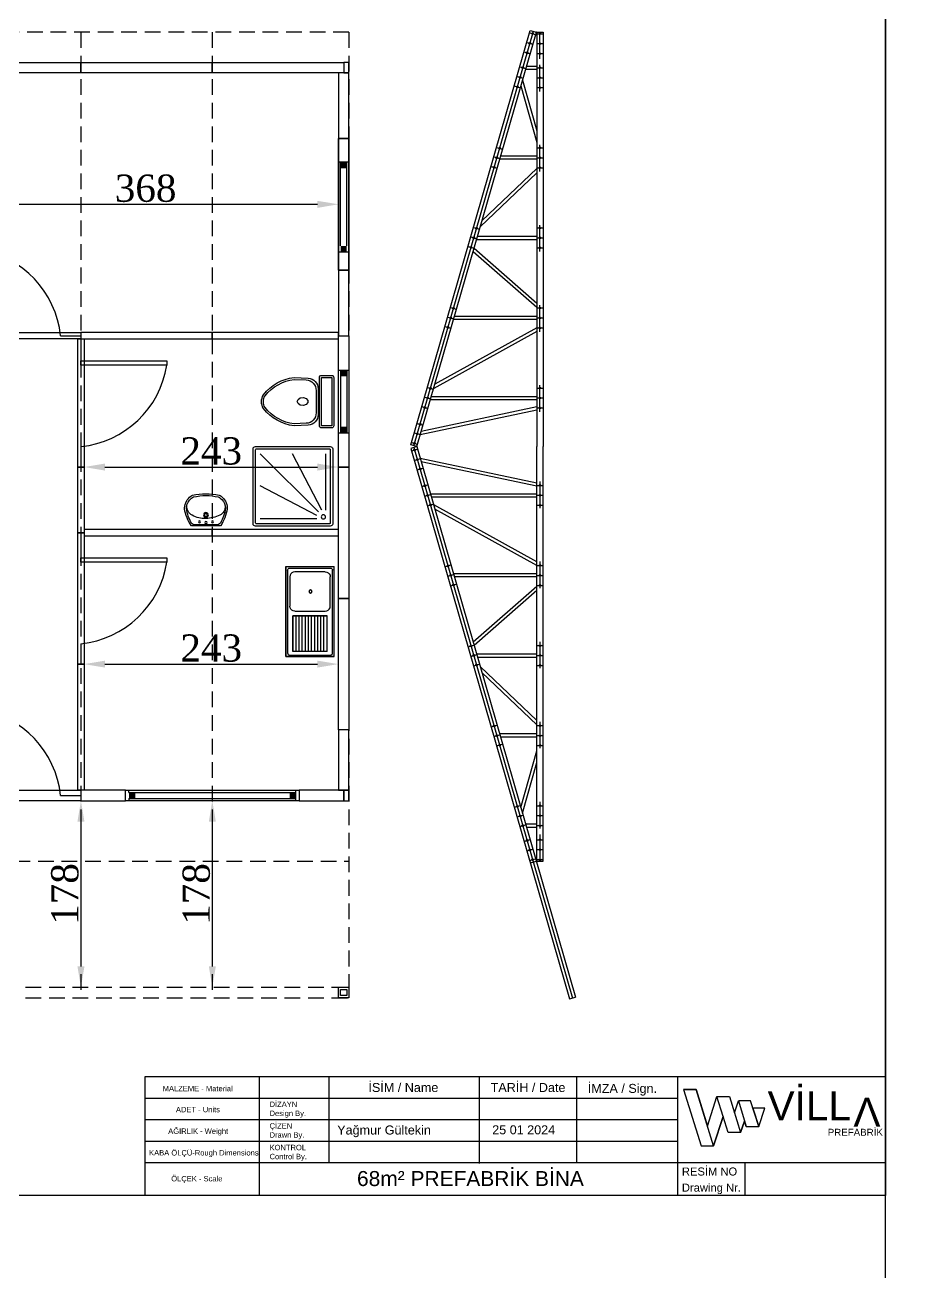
# Model space of a CAD drawing. Header units: millimetres. Extents: x 204298 to 220821, y -217696 to -203281.
# Drawn here: x 209101 to 209951, y -207089 to -205897 of the extents above; entities that cross this region are included whole.
import ezdxf
from ezdxf.enums import TextEntityAlignment as Align

# ---------------------------------------------------------------- set-up
doc = ezdxf.new("R2010")
doc.units = ezdxf.units.MM
doc.header["$MEASUREMENT"] = 0
doc.linetypes.add('DASHED', pattern=[0.75, 0.5, -0.25])
for name, color, linetype in [('1', 250, 'Continuous'), ('Block1', 255, 'Continuous'), ('DUVAR', 7, 'Continuous'), ('KAPI-PEN', 3, 'Continuous'), ('PANO', 11, 'Continuous'), ('TEFRIS', 4, 'Continuous'), ('ZEMİN', 191, 'Continuous'), ('ÖLÇÜLENDİRME', 121, 'Continuous')]:
    doc.layers.add(name, color=color, linetype=linetype)
doc.styles.add('133', font='times.ttf')
doc.styles.get("Standard").update_dxf_attribs({"font": 'arial.ttf'})
doc.dimstyles.new('MAKAS', dxfattribs={"dimscale": 20, "dimtxt": 1.3, "dimasz": 1, "dimexe": 0.3, "dimexo": 0.3, "dimgap": 0.1, "dimtad": 1, "dimrnd": 1, "dimzin": 12, "dimdsep": 46, "dimlunit": 6, "dimtxsty": '133', "dimcen": 0.8, "dimdle": 0.0005, "dimclrd": 4, "dimclre": 6, "dimclrt": 2, "dimazin": 3, "dimtfac": 1, "dimtmove": 0, "dimatfit": 2, "dimldrblk": 'DOTSMALL', "dimfxl": 0, "dimtolj": 1, "dimtzin": 0, "dimarcsym": 0})

# ---------------------------------------------------------------- blocks, each defined once
blk = doc.blocks.new('110')
blk.add_lwpolyline([(74265.2, -40100.5), (74265.2, -40226), (74275.2, -40226), (74275.2, -40100.5)], close=True)
blk = doc.blocks.new('jyt')
at = {"layer": 'PANO', "color": 1}
for p, q in [((-19934.2, -6827.4), (-19934.2, -6747.4)), ((-19928.2, -6827.4), (-19928.2, -6747.4))]:
    blk.add_line(p, q, dxfattribs=at)
for points in [[(-19926.2, -6747.4), (-19936.2, -6747.4)], [(-19926.2, -6833.4), (-19936.2, -6833.4)]]:
    blk.add_lwpolyline(points, dxfattribs=at)
for points in [[(-19928.2, -6747.4), (-19928.2, -6753.4), (-19934.2, -6747.4), (-19934.2, -6753.4)], [(-19928.2, -6833.4), (-19928.2, -6827.4), (-19934.2, -6833.4), (-19934.2, -6827.4)]]:
    blk.add_solid(points, dxfattribs=at)
blk = doc.blocks.new('jsrfg')
at = {"layer": 'PANO', "color": 1}
for p, q in [((-19485.5, -7182.8), (-19485.5, -7242.8)), ((-19479.5, -7182.8), (-19479.5, -7242.8))]:
    blk.add_line(p, q, dxfattribs=at)
for points in [[(-19487.5, -7182.8), (-19477.5, -7182.8)], [(-19487.5, -7242.8), (-19477.5, -7242.8)]]:
    blk.add_lwpolyline(points, dxfattribs=at)
for points in [[(-19485.5, -7182.8), (-19485.5, -7188.8), (-19479.5, -7182.8), (-19479.5, -7188.8)], [(-19485.5, -7242.8), (-19485.5, -7236.8), (-19479.5, -7242.8), (-19479.5, -7236.8)]]:
    blk.add_solid(points, dxfattribs=at)
blk = doc.blocks.new('113')
for points in [[(74265.2, -40728), (74265.2, -40853.5), (74275.2, -40853.5), (74275.2, -40728)], [(74265.2, -40728), (74265.2, -40853.5), (74275.2, -40853.5), (74275.2, -40728)], [(74275.2, -40853.5), (74275.2, -40728), (74265.2, -40728), (74265.2, -40853.5)]]:
    blk.add_lwpolyline(points, close=True)
at = {"layer": 'KAPI-PEN'}
for points in [[(74270.2, -40728), (74270.2, -40756)], [(74270.2, -40834), (74270.2, -40853.5)]]:
    blk.add_lwpolyline(points, dxfattribs=at)
blk.add_lwpolyline([(74270.2, -40834, -0.341049), (74188.2, -40756), (74270.2, -40756), (74270.2, -40752), (74188.2, -40752), (74188.2, -40756)], format="xyb", dxfattribs=at)
blk = doc.blocks.new('gfj')
at = {"layer": 'Block1', "color": 1}
for p, q in [((-3418.2, -20535), (-3418.2, -20533)), ((-3418.2, -20541), (-3418.2, -20543))]:
    blk.add_line(p, q, dxfattribs=at)
at = {"layer": 'PANO', "color": 1}
for p, q in [((-3418.2, -20535), (-3258.7, -20535)), ((-3418.2, -20541), (-3258.7, -20541))]:
    blk.add_line(p, q, dxfattribs=at)
blk.add_lwpolyline([(-3258.7, -20543), (-3258.7, -20533)], dxfattribs=at)
for points in [[(-3418.2, -20541), (-3412.2, -20541), (-3418.2, -20535), (-3412.2, -20535)], [(-3258.7, -20541), (-3264.7, -20541), (-3258.7, -20535), (-3264.7, -20535)]]:
    blk.add_solid(points, dxfattribs=at)
blk = doc.blocks.new('D')
blk.add_lwpolyline([(69161.3, -39614.6), (69286.8, -39614.6), (69286.8, -39608.6), (69161.3, -39608.6)], close=True)
blk = doc.blocks.new('KAPI')
for points in [[(68907.3, -39991.1), (68907.3, -40116.6), (68913.3, -40116.6), (68913.3, -39991.1)], [(68907.3, -39991.1), (68907.3, -40116.6), (68913.3, -40116.6), (68913.3, -39991.1)], [(68913.3, -40116.6), (68913.3, -39991.1), (68907.3, -39991.1), (68907.3, -40116.6)]]:
    blk.add_lwpolyline(points, close=True)
at = {"layer": 'KAPI-PEN'}
for points in [[(68910.3, -39991.1), (68910.3, -40019.1)], [(68910.3, -40097.1), (68910.3, -40116.6)]]:
    blk.add_lwpolyline(points, dxfattribs=at)
blk.add_lwpolyline([(68910.3, -40097.1, -0.341049), (68828.3, -40019.1), (68910.3, -40019.1), (68910.3, -40015.1), (68828.3, -40015.1), (68828.3, -40019.1)], format="xyb", dxfattribs=at)
blk = doc.blocks.new('EVYE')
at = {"layer": 'TEFRIS'}
for p, q in [((-45.2, 24.7), (40.8, 24.7)), ((-45.2, 24.7), (-45.2, -21.3)), ((40.8, 24.7), (40.8, -21.3)), ((-41.7, 23.2), (37.3, 23.2)), ((-40.2, -12.8, -1.5), (-40.2, 16.2, -1.5)), ((-35.4, 21, -1.5), (-7.4, 21, -1.5)), ((35.8, 18.1, -1.7), (1.9, 18.1, -1.7)), ((1.9, 18.1, -1.7), (1.9, -14.6, -1.7)), ((35.8, 15.1, -1.7), (1.9, 15.1, -1.7)), ((35.8, 12.2, -1.7), (1.9, 12.2, -1.7)), ((35.8, -14.6, -1.7), (35.8, 18.1, -1.7)), ((35.8, 9.2, -1.7), (1.9, 9.2, -1.7)), ((35.8, 6.2, -1.7), (1.9, 6.2, -1.7)), ((35.8, 3.2, -1.7), (1.9, 3.2, -1.7)), ((35.8, 0.3, -1.7), (1.9, 0.3, -1.7)), ((35.8, -2.7, -1.7), (1.9, -2.7, -1.7)), ((35.8, -5.7, -1.7), (1.9, -5.7, -1.7)), ((35.8, -8.6, -1.7), (1.9, -8.6, -1.7)), ((35.8, -11.6, -1.7), (1.9, -11.6, -1.7)), ((40.8, -21.3), (-45.2, -21.3)), ((37.3, -19.8), (-41.8, -19.8)), ((35.8, -14.6, -1.7), (1.9, -14.6, -1.7))]:
    blk.add_line(p, q, dxfattribs=at)
blk.add_circle((-21.4, 1.3, -4.5), 1.49, dxfattribs=at)
for points, invisible_edges in [([(37.3, 23.2), (40.8, 24.7), (-45.2, 24.7)], 13), ([(37.3, 23.2), (-45.2, 24.7), (37.3, 23.2)], 3), ([(-45.2, 24.7), (-41.7, 23.2), (37.3, 23.2)], 13), ([(-43.6, 22), (-45.2, 24.7), (-43.1, 22.6)], 3), ([(-43.7, -17.8), (-45.2, 24.7), (-43.7, 21.2)], 3), ([(-43.1, 22.6), (-45.2, 24.7), (-42.5, 23)], 3), ([(-42.5, 23), (-45.2, 24.7), (-41.8, 23.2)], 3), ([(-43.7, 21.2), (-45.2, 24.7), (-43.7, 21.2)], 3), ([(-43.7, 21.2), (-45.2, 24.7), (-43.6, 22)], 3), ([(-43.7, -17.8), (-45.2, 24.7), (-43.7, -17.8)], 3), ([(-41.8, 23.2), (40.8, 24.7), (-41.7, 23.2)], 3), ([(38.1, 23), (40.8, 24.7), (37.3, 23.2)], 3), ([(38.7, 22.6), (40.8, 24.7), (38.1, 23)], 3), ([(39.1, 22), (40.8, 24.7), (38.7, 22.6)], 3), ([(39.3, 21.2), (40.8, 24.7), (39.1, 22)], 3), ([(39.3, -17.8), (40.8, -21.3), (40.8, 24.7)], 13), ([(39.3, -17.8), (40.8, 24.7), (39.3, -17.8)], 3), ([(39.3, -17.8), (40.8, 24.7), (39.3, 21.2)], 3), ([(39.3, 21.2), (40.8, 24.7), (39.3, 21.2)], 3), ([(-35.4, 21, -1.5), (-80.6, 20.6, -1.5), (-36.9, 20.8, -1.5)], 3), ([(-36.9, 20.8, -1.5), (-80.6, 20.6, -1.5), (-38.2, 20.1, -1.5)], 3), ([(-38.2, -16.7, -1.5), (-79.5, 21.7, -1.5), (-39.3, -15.6, -1.5)], 3), ([(-39.3, -15.6, -1.5), (-79.5, 21.7, -1.5), (-40, -14.3, -1.5)], 3), ([(-40, -14.3, -1.5), (-79.5, 21.7, -1.5), (-40.2, -12.8, -1.5)], 3), ([(-38.2, 20.1, -1.5), (-79.5, -18.3, -1.5), (-39.3, 19, -1.5)], 3), ([(-39.3, 19, -1.5), (-79.5, -18.3, -1.5), (-40, 17.7, -1.5)], 3), ([(-40, 17.7, -1.5), (-79.5, -18.3, -1.5), (-40.2, 16.2, -1.5)], 3), ([(-7.4, 21, -1.5), (37.8, 20.6, -1.5), (-5.9, 20.8, -1.5)], 3), ([(-5.9, 20.8, -1.5), (37.8, 20.6, -1.5), (-4.6, 20.1, -1.5)], 3), ([(-4.6, -16.7, -1.5), (36.7, 21.7, -1.5), (-3.5, -15.6, -1.5)], 3), ([(-4.6, 20.1, -1.5), (36.7, -18.3, -1.5), (-3.5, 19, -1.5)], 3), ([(-3.5, -15.6, -1.5), (36.7, 21.7, -1.5), (-2.9, -14.3, -1.5)], 3), ([(-3.5, 19, -1.5), (36.7, -18.3, -1.5), (-2.9, 17.7, -1.5)], 3), ([(-2.9, -14.3, -1.5), (36.7, 21.7, -1.5), (-2.6, -12.8, -1.5)], 3), ([(-2.9, 17.7, -1.5), (36.7, -18.3, -1.5), (-2.6, 16.2, -1.5)], 3), ([(-2.6, -12.8, -1.5), (36.7, 21.7, -1.5), (-2.6, 16.2, -1.5)], 3), ([(1.9, -14.6, -1.7), (1.9, 18.1, -1.7), (35.8, 18.1, -1.7)], 12), ([(-36.9, -17.4, -1.5), (-80.6, -17.2, -1.5), (-38.2, -16.7, -1.5)], 3), ([(-35.4, -17.6, -1.5), (-80.6, -17.2, -1.5), (-36.9, -17.4, -1.5)], 3), ([(-43.6, -18.6), (-45.2, -21.3), (-43.7, -17.8)], 3), ([(-43.1, -19.2), (-45.2, -21.3), (-43.6, -18.6)], 3), ([(-42.5, -19.6), (-45.2, -21.3), (-43.1, -19.2)], 3), ([(-41.8, -19.8), (-45.2, -21.3), (-42.5, -19.6)], 3), ([(-41.7, -19.8), (-45.2, -21.3), (-41.8, -19.8)], 3), ([(-35.4, -17.6, -1.5), (37.7, -17.6, -1.5), (-7.4, -17.6, -1.5)], 3), ([(-7.4, -17.6, -1.5), (37.8, -17.2, -1.5), (-5.9, -17.4, -1.5)], 3), ([(-5.9, -17.4, -1.5), (37.8, -17.2, -1.5), (-4.6, -16.7, -1.5)], 3), ([(37.3, -19.8), (40.8, -21.3), (38.1, -19.6)], 3), ([(37.3, -19.8), (40.8, -21.3), (37.3, -19.8)], 3), ([(38.1, -19.6), (40.8, -21.3), (38.7, -19.2)], 3), ([(38.7, -19.2), (40.8, -21.3), (39.1, -18.6)], 3), ([(39.1, -18.6), (40.8, -21.3), (39.3, -17.8)], 3)]:
    blk.add_3dface(points, dxfattribs=dict(at, invisible_edges=invisible_edges))
blk = doc.blocks.new('DUS')
at = {"layer": 'TEFRIS'}
for p, q in [((-1.6, 0.7), (-73.1, 0.7)), ((-75.3, -1.6), (-75.3, -73.1)), ((-73.1, -2.4), (-73.1, -72.3)), ((-2.4, -1.6), (-72.3, -1.6)), ((-14.5, -6.2), (-68.5, -6.2)), ((-14.6, -9.6), (-68.5, -37.7)), ((-1.6, -72.3), (-1.6, -2.4)), ((0.7, -73.1), (0.7, -1.6)), ((-12.9, -12.9), (-68.5, -68.5)), ((-9.6, -14.6), (-37.7, -68.5)), ((-6.2, -68.5), (-6.2, -14.5)), ((-73.1, -75.3), (-1.6, -75.3)), ((-72.3, -73.1), (-2.4, -73.1))]:
    blk.add_line(p, q, dxfattribs=at)
blk.add_circle((-8.2, -8.2), 2.03, dxfattribs=at)
for centre, radius, start, end in [((-73.1, -1.6), 2.28, 90, 180), ((-1.6, -1.6), 2.28, 0, 90), ((-72.3, -2.4), 0.76, 90, 180), ((-2.4, -2.4), 0.76, 360, 90), ((-73.1, -73.1), 2.28, 180, 270), ((-72.3, -72.3), 0.76, 180, 270), ((-2.4, -72.3), 0.76, 270, 0), ((-1.6, -73.1), 2.28, 270, 360)]:
    blk.add_arc(centre, radius, start, end, dxfattribs=at)
blk = doc.blocks.new('KLOZET')
at = {"layer": 'TEFRIS'}
for p, q in [((-15, 12.4), (-13.8, 12.4)), ((-15, -12.4), (-13.8, -12.4))]:
    blk.add_line(p, q, dxfattribs=at)
for points in [[(-2, -25.1, 0.414214), (0, -23.1), (0, 23.1, 0.414214), (-2, 25.1), (-11.8, 25.1, 0.414214), (-13.8, 23.1), (-13.8, -23.1, 0.414214), (-11.8, -25.1)], [(-67.2, -6.6, 0.199825), (-37.9, -23.2), (-24.4, -22.4, 0.397632), (-15, -12.4), (-15, 12.4, 0.397632), (-24.4, 22.4), (-37.9, 23.2, 0.199825), (-67.2, 6.6, 0.284389)], [(-37.8, -21.3), (-26.4, -20.7, 0.398989), (-16.9, -10.7), (-16.9, 10.7, 0.398989), (-26.4, 20.7), (-37.8, 21.3, 0.197715), (-65.7, 5.6, 0.284389), (-65.7, -5.6, 0.197715)]]:
    blk.add_lwpolyline(points, format="xyb", close=True, dxfattribs=at)
blk.add_lwpolyline([(-11.9, -23.2), (-1.9, -23.2), (-1.9, 23.2), (-11.9, 23.2)], close=True, dxfattribs=at)
at = {"layer": 'TEFRIS', "linetype": 'Continuous'}
blk.add_polyline3d([(-35, -0.1, 0), (-34.2, -2.2, 0), (-32, -3.6, 0), (-29.1, -3.9, 0), (-26.5, -3, 0), (-24.9, -1.2, 0), (-24.9, 0.9, 0), (-26.5, 2.7, 0), (-29.1, 3.6, 0), (-32, 3.3, 0), (-34.2, 1.9, 0), (-35, -0.1, 0)], dxfattribs=at)
blk = doc.blocks.new('LAVABO')
at = {"layer": 'TEFRIS'}
for points in [[(13.9, 0, 0.112842), (20.4, 16.5, 0.051406), (20.4, 17.4, 0.218961), (14.4, 28.5, 0.113197), (12.7, 29.3, 0.122001), (-12.7, 29.3, 0.113197), (-14.4, 28.5, 0.218961), (-20.4, 17.4, 0.051406), (-20.4, 16.5, 0.112842), (-13.9, 0)], [(10, 1.2, 0.248162), (13.8, 2.8, 0.097547), (18.6, 16.6, 0.057084), (18.6, 17.5, 0.205938), (13.7, 26.7, 0.12541), (11.8, 27.7, 0.11725), (-11.8, 27.7, 0.12541), (-13.7, 26.7, 0.174088), (-18.3, 19.3, 0.114282), (-18.6, 16.6, 0.097547), (-13.8, 2.8, 0.248162), (-10, 1.2)]]:
    blk.add_lwpolyline(points, format="xyb", close=True, dxfattribs=at)
blk.add_lwpolyline([(-18.3, 19.3, 0.321438), (-13.2, 10.3, 0.098457), (0, 7.1, 0.139763), (13.2, 10.3, 0.277065), (18.3, 19.3)], format="xyb", dxfattribs=at)
for centre, radius in [((0, 10.5), 2.31), ((-6.2, 4), 0.923), ((0, 10.5), 1.42), ((0, 3.2), 1.08), ((6.2, 4), 0.923)]:
    blk.add_circle(centre, radius, dxfattribs=at)
blk = doc.blocks.new('*D7552')
at = {"layer": 'Defpoints', "color": 0}
for p in [(209031.5, -206068.6), (209400, -206068.6), (209400, -206068.6)]:
    blk.add_point(p, dxfattribs=at)
at = {"layer": 'DUVAR', "color": 6, "lineweight": -2}
for p, q in [((209031.5, -206062.6), (209031.5, -206062.6)), ((209400, -206062.6), (209400, -206062.6))]:
    blk.add_line(p, q, dxfattribs=at)
at = {"layer": 'DUVAR', "color": 4, "lineweight": -2}
blk.add_line((209051.5, -206068.6), (209380, -206068.6), dxfattribs=at)
at = {"layer": 'DUVAR', "color": 4}
for points in [[(209051.5, -206065.3), (209051.5, -206072), (209031.5, -206068.6)], [(209380, -206072), (209380, -206065.3), (209400, -206068.6)]]:
    blk.add_solid(points, dxfattribs=at)
at = {"layer": 'DUVAR', "color": 2, "insert": (209215.8, -206053.4), "char_height": 26, "attachment_point": 5, "style": '133'}
blk.add_mtext('\\A1;368', dxfattribs=at)
blk = doc.blocks.new('_DotSmall')
at = {"color": 0, "linetype": 'ByBlock', "const_width": 0.5}
blk.add_lwpolyline([(-0.0625, 0, 1), (0.0625, 0, 1)], format="xyb", close=True, dxfattribs=at)
blk = doc.blocks.new('*D7557')
at = {"layer": 'Defpoints', "color": 0}
for p in [(209157, -206319.6), (209400, -206319.6), (209400, -206319.6)]:
    blk.add_point(p, dxfattribs=at)
at = {"layer": 'DUVAR', "color": 6, "lineweight": -2}
for p, q in [((209157, -206313.6), (209157, -206313.6)), ((209400, -206313.6), (209400, -206313.6))]:
    blk.add_line(p, q, dxfattribs=at)
at = {"layer": 'DUVAR', "color": 4, "lineweight": -2}
blk.add_line((209177, -206319.6), (209380, -206319.6), dxfattribs=at)
at = {"layer": 'DUVAR', "color": 4}
for points in [[(209177, -206316.3), (209177, -206323), (209157, -206319.6)], [(209380, -206323), (209380, -206316.3), (209400, -206319.6)]]:
    blk.add_solid(points, dxfattribs=at)
at = {"layer": 'DUVAR', "color": 2, "insert": (209278.5, -206304.4), "char_height": 26, "attachment_point": 5, "style": '133'}
blk.add_mtext('\\A1;243', dxfattribs=at)
blk = doc.blocks.new('*D7560')
at = {"layer": 'Defpoints', "color": 0}
for p in [(209279.5, -206638.4), (209279.5, -206816.6), (209279.5, -206816.6)]:
    blk.add_point(p, dxfattribs=at)
at = {"layer": 'DUVAR', "color": 6, "lineweight": -2}
for p, q in [((209285.5, -206638.4), (209285.5, -206638.4)), ((209285.5, -206816.6), (209285.5, -206816.6))]:
    blk.add_line(p, q, dxfattribs=at)
at = {"layer": 'DUVAR', "color": 4, "lineweight": -2}
blk.add_line((209279.5, -206658.4), (209279.5, -206796.6), dxfattribs=at)
at = {"layer": 'DUVAR', "color": 4}
for points in [[(209282.9, -206658.4), (209276.2, -206658.4), (209279.5, -206638.4)], [(209276.2, -206796.6), (209282.9, -206796.6), (209279.5, -206816.6)]]:
    blk.add_solid(points, dxfattribs=at)
at = {"layer": 'DUVAR', "color": 2, "insert": (209264.3, -206727.5), "char_height": 26, "attachment_point": 5, "rotation": 90, "style": '133'}
blk.add_mtext('\\A1;178', dxfattribs=at)
blk = doc.blocks.new('*D7561')
at = {"layer": 'Defpoints', "color": 0}
for p in [(209154, -206638.4), (209154, -206816.6), (209154, -206816.6)]:
    blk.add_point(p, dxfattribs=at)
at = {"layer": 'DUVAR', "color": 6, "lineweight": -2}
for p, q in [((209160, -206638.4), (209160, -206638.4)), ((209160, -206816.6), (209160, -206816.6))]:
    blk.add_line(p, q, dxfattribs=at)
at = {"layer": 'DUVAR', "color": 4, "lineweight": -2}
blk.add_line((209154, -206658.4), (209154, -206796.6), dxfattribs=at)
at = {"layer": 'DUVAR', "color": 4}
for points in [[(209157.4, -206658.4), (209150.7, -206658.4), (209154, -206638.4)], [(209150.7, -206796.6), (209157.4, -206796.6), (209154, -206816.6)]]:
    blk.add_solid(points, dxfattribs=at)
at = {"layer": 'DUVAR', "color": 2, "insert": (209138.8, -206727.5), "char_height": 26, "attachment_point": 5, "rotation": 90, "style": '133'}
blk.add_mtext('\\A1;178', dxfattribs=at)
blk = doc.blocks.new('*D7629')
at = {"layer": 'Defpoints', "color": 0}
for p in [(209157, -206507.9), (209400, -206507.9), (209400, -206507.9)]:
    blk.add_point(p, dxfattribs=at)
at = {"layer": 'DUVAR', "color": 6, "lineweight": -2}
for p, q in [((209157, -206501.9), (209157, -206501.9)), ((209400, -206501.9), (209400, -206501.9))]:
    blk.add_line(p, q, dxfattribs=at)
at = {"layer": 'DUVAR', "color": 4, "lineweight": -2}
blk.add_line((209177, -206507.9), (209380, -206507.9), dxfattribs=at)
at = {"layer": 'DUVAR', "color": 4}
for points in [[(209177, -206504.6), (209177, -206511.2), (209157, -206507.9)], [(209380, -206511.2), (209380, -206504.6), (209400, -206507.9)]]:
    blk.add_solid(points, dxfattribs=at)
at = {"layer": 'DUVAR', "color": 2, "insert": (209278.5, -206492.7), "char_height": 26, "attachment_point": 5, "style": '133'}
blk.add_mtext('\\A1;243', dxfattribs=at)

msp = doc.modelspace()

# ---------------------------------------------------------------- linework, layer by layer
at = {"linetype": 'Continuous', "lineweight": 25}
msp.add_line((209922.706, -206984.35), (209215.402, -206984.35), dxfattribs=at)
at = {"color": 254, "linetype": 'Continuous', "lineweight": 25, "ltscale": 1}
for p, q in [((209922.706, -206984.35), (209723.896, -206984.35)), ((209788.168, -206984.35), (209788.168, -207015.685))]:
    msp.add_line(p, q, dxfattribs=at)
at = {"color": 2}
for points in [[(209922.706, -203379.081), (220819.065, -203379.081), (220819.065, -210537.41), (209922.706, -210537.41)], [(209922.706, -207015.685), (208135.971, -207015.685), (208135.971, -205803.483), (209922.706, -205803.483)], [(209215.402, -206901.767), (209922.706, -206901.767), (209922.706, -207015.685), (209215.402, -207015.685)]]:
    msp.add_lwpolyline(points, close=True, dxfattribs=at)
for points in [[(209410.036, -206005.887), (209410.036, -205943.137), (209400.036, -205943.137), (209400.036, -206005.887)], [(209400.036, -206131.387), (209400.036, -206005.887), (209410.036, -206005.887), (209410.036, -206131.387)], [(209400.036, -206131.387), (209400.036, -206005.887), (209410.036, -206005.887), (209410.036, -206131.387)], [(209400.036, -206131.387), (209400.036, -206005.887), (209410.036, -206005.887), (209410.036, -206131.387)], [(209410.036, -206131.387), (209410.036, -206005.887), (209400.036, -206005.887), (209400.036, -206131.387)], [(209410.036, -206194.137), (209410.036, -206131.387), (209400.036, -206131.387), (209400.036, -206194.137)], [(209031.518, -206191.137), (209154.036, -206191.137), (209154.036, -206197.137), (209031.518, -206197.137)], [(209031.518, -206191.137), (209154.036, -206191.137), (209154.036, -206197.137), (209031.518, -206197.137)], [(209154.036, -206197.137), (209031.518, -206197.137), (209031.518, -206191.137), (209154.036, -206191.137)], [(209279.536, -206197.137), (209400.036, -206197.137), (209400.036, -206191.137), (209279.536, -206191.137)], [(209157.036, -206197.137), (209157.036, -206319.637), (209151.036, -206319.637), (209151.036, -206197.137)], [(209157.036, -206197.137), (209157.036, -206319.637), (209151.036, -206319.637), (209151.036, -206197.137)], [(209151.036, -206319.637), (209151.036, -206197.137), (209157.036, -206197.137), (209157.036, -206319.637)], [(209410.036, -206194.137), (209410.036, -206319.637), (209400.036, -206319.637), (209400.036, -206194.137)], [(209400.036, -206319.637), (209400.036, -206194.137), (209410.036, -206194.137), (209410.036, -206319.637)], [(209157.036, -206319.637), (209157.036, -206382.387), (209151.036, -206382.387), (209151.036, -206319.637)], [(209157.036, -206385.387), (209279.536, -206385.387), (209279.536, -206379.387), (209157.036, -206379.387)], [(209279.536, -206385.387), (209400.036, -206385.387), (209400.036, -206379.387), (209279.536, -206379.387)], [(209157.036, -206507.887), (209157.036, -206628.387), (209151.036, -206628.387), (209151.036, -206507.887)], [(209410.036, -206628.387), (209410.036, -206570.637), (209400.036, -206570.637), (209400.036, -206628.387)], [(209154.036, -206638.387), (209196.536, -206638.387), (209196.536, -206628.387), (209154.036, -206628.387)], [(209362.536, -206638.387), (209196.536, -206638.387), (209196.536, -206628.387), (209362.536, -206628.387)], [(209362.536, -206638.387), (209405.036, -206638.387), (209405.036, -206628.387), (209362.536, -206628.387)]]:
    msp.add_lwpolyline(points, close=True)
msp.add_lwpolyline([(209729.644, -206914.389), (209746.545, -206968.052), (209758.314, -206968.052), (209741.691, -206914.389), (209729.644, -206914.389), (209741.691, -206914.389), (209752.475, -206949.204), (209761.403, -206921.101), (209773.465, -206921.101), (209784.204, -206955.501), (209772.288, -206955.501), (209767.419, -206940.112), (209758.314, -206968.052), (209767.419, -206940.112), (209761.403, -206921.101), (209773.465, -206921.101), (209778.301, -206936.592), (209782.144, -206925.217), (209789.646, -206949.767), (209788.005, -206944.396), (209784.204, -206955.501), (209788.005, -206944.396), (209789.646, -206949.767), (209801.709, -206949.767), (209807.446, -206932.126), (209796.001, -206932.126), (209801.709, -206949.767), (209793.765, -206925.217), (209782.144, -206925.217)])
at = {"layer": '1', "color": 7, "linetype": 'Continuous', "lineweight": 25, "ltscale": 1}
for p, q in [((209324.651, -207015.685), (209324.651, -206901.767)), ((209723.896, -206901.767), (209723.896, -207015.685))]:
    msp.add_line(p, q, dxfattribs=at)
at = {"layer": '1', "color": 254, "linetype": 'Continuous', "lineweight": 25, "ltscale": 1, "flags": 128}
for points in [[(209390.89, -206901.767), (209390.89, -206984.35), (209390.89, -206984.35)], [(209534.527, -206901.767), (209534.527, -206984.876)], [(209627.454, -206901.767), (209627.454, -206984.35)]]:
    msp.add_lwpolyline(points, dxfattribs=at)
at = {"layer": '1', "color": 255, "linetype": 'Continuous', "lineweight": 25, "ltscale": 1, "flags": 128}
for points in [[(209215.402, -206922.413), (209390.89, -206922.413), (209534.527, -206922.413), (209593.045, -206922.413), (209723.896, -206922.413)], [(209215.402, -206943.058), (209390.89, -206943.058), (209534.527, -206943.058), (209593.045, -206943.058), (209723.896, -206943.058)], [(209215.402, -206963.704), (209390.89, -206963.704), (209534.527, -206963.704), (209593.045, -206963.704), (209723.896, -206963.704)]]:
    msp.add_lwpolyline(points, dxfattribs=at)
at = {"layer": 'Block1', "color": 1, "linetype": 'DASHED', "ltscale": 30}
for p, q in [((209410.036, -205904.137), (208647.036, -205904.137)), ((209154.036, -205904.137), (209154.036, -206826.637)), ((209279.536, -205904.137), (209279.536, -206826.637)), ((209410.036, -205904.137), (209410.036, -206816.637)), ((208618.036, -206696.137), (209410.036, -206696.137)), ((209033.536, -206816.637), (209410.036, -206816.637)), ((209033.536, -206826.637), (209410.036, -206826.637))]:
    msp.add_line(p, q, dxfattribs=at)
at = {"layer": 'Block1', "color": 1}
for p, q in [((209469.196, -206298.476), (209583.319, -205902.476)), ((209474.961, -206300.137), (209589.084, -205904.137)), ((209583.319, -205902.476), (209589.084, -205904.137)), ((209589.53, -205904.137), (209589.084, -205904.137)), ((209589.53, -205904.137), (209589.53, -206300.137)), ((209589.53, -205904.137), (209595.53, -205904.137)), ((209595.53, -205904.137), (209595.53, -206300.137)), ((209589.53, -205907.137), (209588.219, -205907.137)), ((209578.853, -205939.637), (209589.53, -205939.637)), ((209579.718, -205936.637), (209589.53, -205936.637)), ((209575.864, -205950.008), (209589.53, -205998.471)), ((209574.289, -205955.475), (209589.53, -206009.525)), ((209589.53, -206025.637), (209554.069, -206025.637)), ((209589.53, -206022.637), (209554.934, -206022.637)), ((209589.53, -206034.429), (209537.097, -206084.529)), ((209589.53, -206038.578), (209535.447, -206090.255)), ((209532.023, -206102.137), (209589.53, -206102.137)), ((209532.887, -206099.137), (209589.53, -206099.137)), ((209528.734, -206113.549), (209589.53, -206166.997)), ((209529.652, -206110.362), (209589.53, -206163.002)), ((209589.53, -206178.637), (209509.976, -206178.637)), ((209589.53, -206175.637), (209510.841, -206175.637)), ((209589.53, -206190.01), (209490.997, -206244.494)), ((209589.53, -206186.582), (209492.172, -206240.416)), ((209488.794, -206252.137), (209589.53, -206252.137)), ((209487.93, -206255.137), (209589.53, -206255.137)), ((209474.961, -206300.137), (209469.196, -206298.476)), ((209474.961, -206300.137), (209469.196, -206301.799)), ((209469.196, -206301.799), (209620.783, -206827.799)), ((209474.961, -206300.137), (209626.549, -206826.137)), ((209589.53, -206696.137), (209589.53, -206300.137)), ((209595.53, -206696.137), (209595.53, -206300.137)), ((209487.93, -206345.137), (209589.53, -206345.137)), ((209488.794, -206348.137), (209589.53, -206348.137)), ((209589.53, -206410.264), (209490.997, -206355.781)), ((209589.53, -206413.693), (209492.172, -206359.858)), ((209589.53, -206421.637), (209509.976, -206421.637)), ((209589.53, -206424.637), (209510.841, -206424.637)), ((209528.734, -206486.725), (209589.53, -206433.278)), ((209529.652, -206489.912), (209589.53, -206437.272)), ((209532.023, -206498.137), (209589.53, -206498.137)), ((209532.887, -206501.137), (209589.53, -206501.137)), ((209589.53, -206561.696), (209535.447, -206510.02)), ((209589.53, -206565.845), (209537.097, -206515.746)), ((209589.53, -206574.637), (209554.069, -206574.637)), ((209589.53, -206577.637), (209554.934, -206577.637)), ((209574.289, -206644.799), (209589.53, -206590.75)), ((209575.864, -206650.266), (209589.53, -206601.804)), ((209578.853, -206660.637), (209589.53, -206660.637)), ((209579.718, -206663.637), (209589.53, -206663.637)), ((209583.319, -206697.799), (209589.084, -206696.137)), ((209589.53, -206693.137), (209588.219, -206693.137)), ((209589.53, -206696.137), (209589.084, -206696.137)), ((209589.53, -206696.137), (209595.53, -206696.137)), ((209620.783, -206827.799), (209626.549, -206826.137))]:
    msp.add_line(p, q, dxfattribs=at)
at = {"layer": 'Block1', "color": 2}
for p, q in [((209472.078, -206299.306), (209586.201, -205903.306)), ((209582.647, -205904.806), (209588.412, -205906.468)), ((209589.53, -205905.637), (209595.53, -205905.637)), ((209580.016, -205913.935), (209585.782, -205915.596)), ((209589.53, -205915.137), (209595.53, -205915.137)), ((209577.385, -205923.063), (209583.151, -205924.725)), ((209589.53, -205924.637), (209595.53, -205924.637)), ((209573.281, -205937.306), (209579.046, -205938.968)), ((209589.53, -205938.137), (209595.53, -205938.137)), ((209570.65, -205946.435), (209576.415, -205948.096)), ((209589.53, -205947.637), (209595.53, -205947.637)), ((209568.019, -205955.563), (209573.785, -205957.225)), ((209589.53, -205957.137), (209595.53, -205957.137)), ((209548.497, -206023.306), (209554.262, -206024.968)), ((209551.127, -206014.178), (209556.893, -206015.839)), ((209589.53, -206014.637), (209595.53, -206014.637)), ((209589.53, -206024.137), (209595.53, -206024.137)), ((209545.866, -206032.435), (209551.631, -206034.096)), ((209589.53, -206033.637), (209595.53, -206033.637)), ((209529.081, -206090.678), (209534.846, -206092.339)), ((209589.53, -206091.137), (209595.53, -206091.137)), ((209523.819, -206108.935), (209529.585, -206110.596)), ((209526.45, -206099.806), (209532.215, -206101.468)), ((209589.53, -206100.637), (209595.53, -206100.637)), ((209589.53, -206110.137), (209595.53, -206110.137)), ((209507.034, -206167.178), (209512.8, -206168.839)), ((209589.53, -206167.637), (209595.53, -206167.637)), ((209504.404, -206176.306), (209510.169, -206177.968)), ((209589.53, -206177.137), (209595.53, -206177.137)), ((209501.773, -206185.435), (209507.538, -206187.096)), ((209589.53, -206186.637), (209595.53, -206186.637)), ((209484.988, -206243.678), (209490.753, -206245.339)), ((209589.53, -206244.137), (209595.53, -206244.137)), ((209479.726, -206261.935), (209485.492, -206263.596)), ((209482.357, -206252.806), (209488.123, -206254.468)), ((209589.53, -206253.637), (209595.53, -206253.637)), ((209589.53, -206263.137), (209595.53, -206263.137)), ((209472.498, -206287.016), (209478.264, -206288.678)), ((209475.129, -206277.888), (209480.894, -206279.549)), ((209469.867, -206296.145), (209475.633, -206297.806)), ((209469.867, -206304.13), (209475.633, -206302.468)), ((209472.078, -206300.968), (209623.666, -206826.968)), ((209472.498, -206313.258), (209478.264, -206311.596)), ((209475.129, -206322.386), (209480.894, -206320.725)), ((209479.726, -206338.34), (209485.492, -206336.678)), ((209482.357, -206347.468), (209488.123, -206345.807)), ((209589.53, -206337.137), (209595.53, -206337.137)), ((209589.53, -206346.637), (209595.53, -206346.637)), ((209484.988, -206356.597), (209490.753, -206354.935)), ((209589.53, -206356.137), (209595.53, -206356.137)), ((209501.773, -206414.84), (209507.538, -206413.178)), ((209589.53, -206413.637), (209595.53, -206413.637)), ((209504.404, -206423.968), (209510.169, -206422.307)), ((209589.53, -206423.137), (209595.53, -206423.137)), ((209507.034, -206433.097), (209512.8, -206431.435)), ((209589.53, -206432.637), (209595.53, -206432.637)), ((209523.819, -206491.34), (209529.585, -206489.678)), ((209589.53, -206490.137), (209595.53, -206490.137)), ((209526.45, -206500.468), (209532.215, -206498.807)), ((209589.53, -206499.637), (209595.53, -206499.637)), ((209529.081, -206509.597), (209534.846, -206507.935)), ((209589.53, -206509.137), (209595.53, -206509.137)), ((209545.866, -206567.84), (209551.631, -206566.178)), ((209589.53, -206566.637), (209595.53, -206566.637)), ((209548.497, -206576.968), (209554.262, -206575.307)), ((209551.127, -206586.097), (209556.893, -206584.435)), ((209589.53, -206576.137), (209595.53, -206576.137)), ((209589.53, -206585.637), (209595.53, -206585.637)), ((209568.019, -206644.711), (209573.785, -206643.05)), ((209589.53, -206643.137), (209595.53, -206643.137)), ((209570.65, -206653.84), (209576.415, -206652.178)), ((209589.53, -206652.637), (209595.53, -206652.637)), ((209573.281, -206662.968), (209579.046, -206661.306)), ((209589.53, -206662.137), (209595.53, -206662.137)), ((209577.385, -206677.211), (209583.151, -206675.549)), ((209589.53, -206675.637), (209595.53, -206675.637)), ((209580.016, -206686.339), (209585.782, -206684.678)), ((209589.53, -206685.137), (209595.53, -206685.137)), ((209582.647, -206695.468), (209588.412, -206693.806)), ((209589.53, -206694.637), (209595.53, -206694.637))]:
    msp.add_line(p, q, dxfattribs=at)
at = {"layer": 'Block1', "color": 1}
for centre, radius in [((209585.53, -205905.637), 0.8), ((209585.53, -205905.637), 0.4), ((209592.53, -205905.637), 0.8), ((209592.53, -205905.637), 0.4), ((209582.899, -205914.766), 0.8), ((209582.899, -205914.766), 0.4), ((209592.53, -205915.137), 0.8), ((209592.53, -205915.137), 0.4), ((209580.268, -205923.894), 0.8), ((209580.268, -205923.894), 0.4), ((209592.53, -205924.637), 0.8), ((209592.53, -205924.637), 0.4), ((209576.163, -205938.137), 0.8), ((209576.163, -205938.137), 0.4), ((209592.53, -205938.137), 0.8), ((209592.53, -205938.137), 0.4), ((209573.533, -205947.266), 0.8), ((209573.533, -205947.266), 0.4), ((209592.53, -205947.637), 0.8), ((209592.53, -205947.637), 0.4), ((209570.902, -205956.394), 0.8), ((209570.902, -205956.394), 0.4), ((209592.53, -205957.137), 0.8), ((209592.53, -205957.137), 0.4), ((209592.53, -206014.637), 0.8), ((209551.379, -206024.137), 0.8), ((209551.379, -206024.137), 0.4), ((209554.01, -206015.009), 0.8), ((209554.01, -206015.009), 0.4), ((209592.53, -206024.137), 0.8), ((209592.53, -206014.637), 0.4), ((209592.53, -206024.137), 0.4), ((209548.749, -206033.266), 0.8), ((209548.748, -206033.266), 0.4), ((209592.53, -206033.637), 0.8), ((209592.53, -206033.637), 0.4), ((209531.964, -206091.509), 0.8), ((209531.963, -206091.509), 0.4), ((209592.53, -206091.137), 0.8), ((209592.53, -206091.137), 0.4), ((209526.702, -206109.766), 0.8), ((209529.333, -206100.637), 0.8), ((209529.333, -206100.637), 0.4), ((209592.53, -206100.637), 0.8), ((209592.53, -206100.637), 0.4), ((209526.702, -206109.766), 0.4), ((209592.53, -206110.137), 0.8), ((209592.53, -206110.137), 0.4), ((209509.917, -206168.009), 0.8), ((209509.917, -206168.009), 0.4), ((209592.53, -206167.637), 0.8), ((209592.53, -206167.637), 0.4), ((209507.286, -206177.137), 0.8), ((209507.286, -206177.137), 0.4), ((209592.53, -206177.137), 0.8), ((209592.53, -206177.137), 0.4), ((209504.656, -206186.266), 0.8), ((209504.656, -206186.266), 0.4), ((209592.53, -206186.637), 0.8), ((209592.53, -206186.637), 0.4), ((209487.871, -206244.509), 0.8), ((209487.871, -206244.509), 0.4), ((209592.53, -206244.137), 0.8), ((209592.53, -206244.137), 0.4), ((209482.609, -206262.766), 0.8), ((209482.609, -206262.766), 0.4), ((209485.24, -206253.637), 0.8), ((209485.24, -206253.637), 0.4), ((209592.53, -206253.637), 0.8), ((209592.53, -206263.137), 0.8), ((209592.53, -206253.637), 0.4), ((209592.53, -206263.137), 0.4), ((209475.381, -206287.847), 0.8), ((209475.381, -206287.847), 0.4), ((209478.012, -206278.719), 0.8), ((209478.012, -206278.719), 0.4), ((209472.75, -206296.976), 0.8), ((209472.75, -206296.976), 0.4), ((209472.75, -206303.299), 0.8), ((209472.75, -206303.299), 0.4), ((209475.381, -206312.427), 0.8), ((209475.381, -206312.427), 0.4), ((209478.012, -206321.556), 0.8), ((209478.012, -206321.556), 0.4), ((209482.609, -206337.509), 0.8), ((209482.609, -206337.509), 0.4), ((209485.24, -206346.637), 0.8), ((209485.24, -206346.637), 0.4), ((209592.53, -206337.137), 0.8), ((209592.53, -206346.637), 0.8), ((209592.53, -206337.137), 0.4), ((209592.53, -206346.637), 0.4), ((209487.871, -206355.766), 0.8), ((209487.871, -206355.766), 0.4), ((209592.53, -206356.137), 0.8), ((209592.53, -206356.137), 0.4), ((209504.656, -206414.009), 0.8), ((209504.656, -206414.009), 0.4), ((209592.53, -206413.637), 0.8), ((209592.53, -206413.637), 0.4), ((209507.286, -206423.137), 0.8), ((209507.286, -206423.137), 0.4), ((209592.53, -206423.137), 0.8), ((209592.53, -206423.137), 0.4), ((209509.917, -206432.266), 0.8), ((209509.917, -206432.266), 0.4), ((209592.53, -206432.637), 0.8), ((209592.53, -206432.637), 0.4), ((209526.702, -206490.509), 0.8), ((209526.702, -206490.509), 0.4), ((209592.53, -206490.137), 0.8), ((209592.53, -206490.137), 0.4), ((209529.333, -206499.637), 0.8), ((209529.333, -206499.637), 0.4), ((209592.53, -206499.637), 0.8), ((209592.53, -206499.637), 0.4), ((209531.964, -206508.766), 0.8), ((209531.963, -206508.766), 0.4), ((209592.53, -206509.137), 0.8), ((209592.53, -206509.137), 0.4), ((209548.749, -206567.009), 0.8), ((209548.748, -206567.009), 0.4), ((209592.53, -206566.637), 0.8), ((209592.53, -206566.637), 0.4), ((209551.379, -206576.137), 0.8), ((209551.379, -206576.137), 0.4), ((209554.01, -206585.266), 0.8), ((209554.01, -206585.266), 0.4), ((209592.53, -206576.137), 0.8), ((209592.53, -206585.637), 0.8), ((209592.53, -206576.137), 0.4), ((209592.53, -206585.637), 0.4), ((209570.902, -206643.88), 0.8), ((209570.902, -206643.88), 0.4), ((209592.53, -206643.137), 0.8), ((209592.53, -206643.137), 0.4), ((209573.533, -206653.009), 0.8), ((209573.533, -206653.009), 0.4), ((209592.53, -206652.637), 0.8), ((209592.53, -206652.637), 0.4), ((209576.163, -206662.137), 0.8), ((209576.163, -206662.137), 0.4), ((209592.53, -206662.137), 0.8), ((209592.53, -206662.137), 0.4), ((209580.268, -206676.38), 0.8), ((209580.268, -206676.38), 0.4), ((209592.53, -206675.637), 0.8), ((209592.53, -206675.637), 0.4), ((209582.899, -206685.509), 0.8), ((209582.899, -206685.509), 0.4), ((209592.53, -206685.137), 0.8), ((209592.53, -206685.137), 0.4), ((209585.53, -206694.637), 0.8), ((209585.53, -206694.637), 0.4), ((209592.53, -206694.637), 0.8), ((209592.53, -206694.637), 0.4)]:
    msp.add_circle(centre, radius, dxfattribs=at)
at = {"layer": 'DUVAR', "color": 1}
for points in [[(209410.036, -205933.137), (209405.036, -205933.137), (209405.036, -205943.137), (209410.036, -205943.137)], [(209410.036, -206628.387), (209405.036, -206628.387), (209405.036, -206638.387), (209410.036, -206638.387)], [(209402.036, -206818.637), (209408.036, -206818.637), (209408.036, -206824.637), (209402.036, -206824.637)]]:
    msp.add_lwpolyline(points, close=True, dxfattribs=at)
msp.add_lwpolyline([(209400.036, -206816.637), (209410.036, -206816.637), (209410.036, -206826.637), (209400.036, -206826.637), (209400.036, -206816.637)], dxfattribs=at)
at = {"layer": 'KAPI-PEN'}
for points in [[(209134.536, -206194.137, 0.34104855), (209056.536, -206112.137), (209056.536, -206194.137), (209052.536, -206194.137), (209052.536, -206112.137), (209056.536, -206112.137)], [(209154.036, -206300.137, 0.34104855), (209236.036, -206222.137), (209154.036, -206222.137), (209154.036, -206218.137), (209236.036, -206218.137), (209236.036, -206222.137)]]:
    msp.add_lwpolyline(points, format="xyb", dxfattribs=at)
for points in [[(209134.536, -206194.137), (209154.036, -206194.137)], [(209154.036, -206197.137), (209154.036, -206222.137)], [(209154.036, -206300.137), (209154.036, -206319.637)]]:
    msp.add_lwpolyline(points, dxfattribs=at)
at = {"layer": 'ZEMİN', "color": 1}
for p, q in [((209589.53, -206262.237), (209479.175, -206285.514)), ((209589.53, -206265.303), (209478.235, -206288.778)), ((209589.53, -206334.972), (209478.235, -206311.496)), ((209589.53, -206338.038), (209479.175, -206314.761))]:
    msp.add_line(p, q, dxfattribs=at)
at = {"layer": 'ÖLÇÜLENDİRME', "color": 2, "ltscale": 0.5}
for p, q in [((209592.53, -205929.516), (209592.53, -205904.137)), ((209592.53, -205960.824), (209592.53, -205935.446)), ((209592.53, -206037.324), (209592.53, -206011.946)), ((209592.53, -206113.824), (209592.53, -206088.446)), ((209592.53, -206190.324), (209592.53, -206164.946)), ((209592.53, -206266.824), (209592.53, -206241.446)), ((209592.53, -206333.45), (209592.53, -206358.829)), ((209592.53, -206409.95), (209592.53, -206435.329)), ((209592.53, -206486.45), (209592.53, -206511.829)), ((209592.53, -206562.95), (209592.53, -206588.329)), ((209592.53, -206639.45), (209592.53, -206664.829)), ((209592.53, -206670.759), (209592.53, -206696.137))]:
    msp.add_line(p, q, dxfattribs=at)

# ---------------------------------------------------------------- block references
at = {"xscale": -1}
for name, p, rotation in [('110', (168928.035, -131667.906), 89.9999999999999), ('110', (169053.535, -131667.906), 89.9999999999999), ('110', (169179.035, -131667.906), 89.9999999999999), ('110', (135134.804, -246545.639), 180), ('110', (135134.804, -246671.139), 180), ('113', (168300.535, -132363.156), 89.99999999999991)]:
    msp.add_blockref(name, p, dxfattribs=dict(at, rotation=rotation))
msp.add_blockref('D', (139992.704, -166582.562))
msp.add_blockref('KAPI', (278064.368, -166391.312), dxfattribs=at)
at = {"layer": 'Block1', "color": 0}
for name, p in [('jyt', (229336.19, -199280.926)), ('jsrfg', (228887.579, -199044.114))]:
    msp.add_blockref(name, p, dxfattribs=at)
at = {"layer": 'Block1', "color": 1}
msp.add_blockref('gfj', (212618.029, -186095.431), dxfattribs=at)
at = {"layer": 'TEFRIS', "xscale": -1}
for name, p, rotation in [('KLOZET', (209395.602, -206257.141), 180), ('DUS', (209393.83, -206375.408), 180), ('EVYE', (209374.611, -206459.934, 1.7), 89.99999999999993)]:
    msp.add_blockref(name, p, dxfattribs=dict(at, rotation=rotation))
msp.add_blockref('LAVABO', (209273.426, -206375.927), dxfattribs=at)

# ---------------------------------------------------------------- texts
at = {"attachment_point": 1}
for s, insert, char_height in [('{\\f@Arial Unicode MS|b0|i0|c162|p34;VİLL}', (209809.989, -206916.036), 27.72), ('{\\f@Arial Unicode MS|b0|i0|c162|p34;PREFABRİK}', (209867.451, -206951.839), 6.6528)]:
    msp.add_mtext_dynamic_manual_height_columns(s, width=1137.80697, gutter_width=12.5, heights=[297.917], dxfattribs=dict(at, insert=insert, char_height=char_height))
at = {"insert": (209917.825, -206949.688), "char_height": 27.72, "attachment_point": 1, "rotation": 180}
msp.add_mtext_dynamic_manual_height_columns('{\\f@Arial Unicode MS|b0|i0|c162|p34;V}', width=1137.80697, gutter_width=12.5, heights=[297.917], dxfattribs=at)
at = {"layer": '1', "color": 0, "lineweight": 25}
for s, height, p in [('İSİM / Name', 8.60235, (209428.675, -206916.675)), ('TARİH / Date', 8.60235, (209545.421, -206916.667)), ('İMZA / Sign.', 8.60235, (209638.239, -206917.535)), ('MALZEME - Material', 5.16141, (209232.136, -206915.978)), ('ADET - Units', 5.16141, (209244.765, -206936.046)), ('DİZAYN', 5.1614, (209334.227, -206931.015)), ('Design By.', 5.1614, (209334.227, -206939.617)), ('AĞIRLIK - Weight', 5.16141, (209237.387, -206956.692)), ('ÇİZEN', 5.1614, (209334.227, -206951.661)), ('Drawn By.', 5.1614, (209334.227, -206960.263)), ('Yağmur Gültekin', 8.60235, (209398.828, -206957.288)), ('KABA ÖLÇÜ-Rough Dimensions', 5.16141, (209219.153, -206977.337)), ('Control By.', 5.16141, (209334.227, -206980.909)), ('KONTROL', 5.1614, (209334.227, -206972.306)), ('RESİM NO', 7.6465, (209728.118, -206996.464)), ('ÖLÇEK - Scale', 5.16141, (209240.302, -207002.064)), ('Drawing Nr.', 7.64653, (209728.118, -207011.863))]:
    msp.add_text(s, height=height, dxfattribs=at).set_placement(p)
msp.add_text('25 01 2024', height=8.6024, dxfattribs=at).set_placement((209607.052, -206957.103), align=Align.RIGHT)
msp.add_text('68m² PREFABRİK BİNA', height=14.31952, dxfattribs=at).set_placement((209526.105, -207006.518), align=Align.CENTER)

# ---------------------------------------------------------------- dimensions: what is measured, and where the dimension line sits
at = {"layer": 'DUVAR', "color": 1}
for p1, p2, picture, middle in [((209031.536, -206068.637), (209400.036, -206068.637), '*D7552', (209215.786, -206053.442)), ((209157.036, -206319.637), (209400.036, -206319.637), '*D7557', (209278.536, -206304.442)), ((209157.036, -206507.887), (209400.036, -206507.887), '*D7629', (209278.536, -206492.692)), ((209154.036, -206638.387), (209154.036, -206816.637), '*D7561', (209138.802, -206727.512)), ((209279.536, -206638.387), (209279.536, -206816.637), '*D7560', (209264.302, -206727.512))]:
    dim = msp.add_aligned_dim(p1=p1, p2=p2, distance=0, dimstyle='MAKAS', dxfattribs=at)
    dim.commit()
    dim.dimension.update_dxf_attribs({"geometry": picture, "text_midpoint": middle})

doc.saveas('drawing.dxf')
